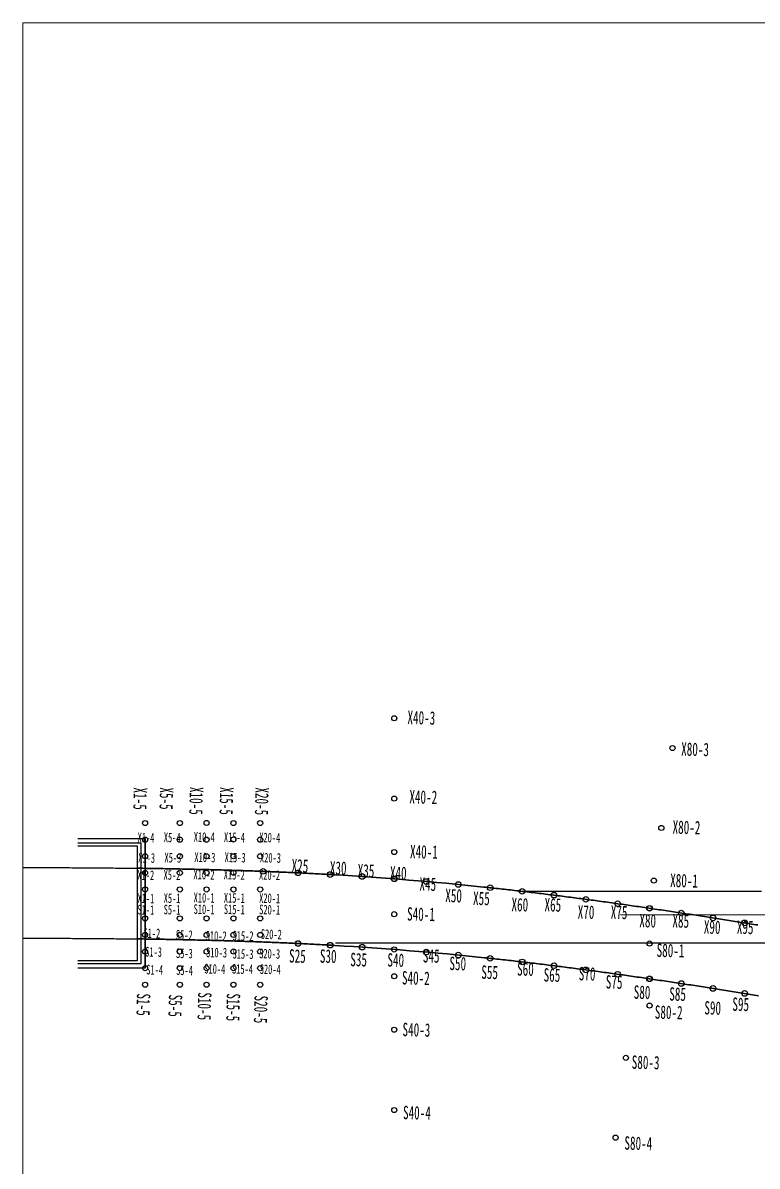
# Model space of a CAD drawing. Header units: inches. Extents: x 0 to 606, y 0 to 141.
# Drawn here: x 0 to 54.9, y 55.2 to 140.6 of the extents above; entities that cross this region are included whole.
import ezdxf
from ezdxf.enums import TextEntityAlignment as Align

# ---------------------------------------------------------------- set-up
doc = ezdxf.new("R2010")
doc.units = ezdxf.units.IN
doc.header["$MEASUREMENT"] = 0
doc.linetypes.add('CENTER2', pattern=[1.125, 0.75, -0.125, 0.125, -0.125])
doc.linetypes.add('CONTINOUS', pattern=[0])
doc.layers.add('地表沉降（上行线）', color=7, linetype='CENTER2')
doc.layers.add('地表沉降（下行线）', color=7, linetype='CENTER2')
doc.styles.add('宋体', font='', dxfattribs={"width": 0.72, "height": 1})
doc.styles.get('宋体').set_extended_font_data('SimSun')

msp = doc.modelspace()

# ---------------------------------------------------------------- linework, layer by layer
at = {"lineweight": 9, "ltscale": 0.5}
for p, q in [((605.692, 140.648), (0, 140.648)), ((0, 140.648), (0, 0))]:
    msp.add_line(p, q, dxfattribs=at)
at = {"linetype": 'ByBlock', "ltscale": 5000}
for p, q in [((4.104, 79.699), (9.131, 79.699)), ((4.104, 79.376), (8.808, 79.376)), ((8.808, 79.376), (8.808, 78.192)), ((8.808, 79.376), (8.808, 70.344)), ((8.808, 70.344), (4.104, 70.344))]:
    msp.add_line(p, q, dxfattribs=at)
for p, q in [((9.131, 79.699), (9.131, 78.192)), ((9.131, 79.699), (9.131, 70.021)), ((9.131, 79.621), (9.131, 78.126)), ((9.131, 79.621), (9.131, 70.021)), ((8.566, 79.134), (4.104, 79.134)), ((8.566, 70.586), (8.566, 79.134)), ((8.566, 78.063), (8.566, 79.134)), ((4.104, 70.586), (8.566, 70.586)), ((9.131, 70.021), (4.104, 70.021))]:
    msp.add_line(p, q)
at = {"ltscale": 0.5}
for q in [(9.131, 79.699), (9.131, 79.621)]:
    msp.add_line((9.131, 70.021), q, dxfattribs=at)
at = {"color": 150, "linetype": 'CONTINOUS'}
for p, q in [((0, 77.54), (0.071, 77.54)), ((0.071, 77.54), (0.227, 77.54)), ((0.227, 77.54), (0.383, 77.539)), ((0.383, 77.539), (0.538, 77.539)), ((0.538, 77.539), (0.694, 77.539)), ((0.694, 77.539), (0.849, 77.538)), ((0.849, 77.538), (1.005, 77.538)), ((1.005, 77.538), (1.16, 77.537)), ((1.16, 77.537), (1.316, 77.537)), ((1.316, 77.537), (1.471, 77.537)), ((1.471, 77.537), (1.627, 77.536)), ((1.627, 77.536), (1.783, 77.536)), ((1.783, 77.536), (1.938, 77.535)), ((1.938, 77.535), (2.094, 77.535)), ((2.094, 77.535), (2.249, 77.534)), ((2.249, 77.534), (2.405, 77.533)), ((2.405, 77.533), (2.56, 77.533)), ((2.56, 77.533), (2.716, 77.532)), ((2.716, 77.532), (2.871, 77.532)), ((2.871, 77.532), (3.027, 77.531)), ((3.027, 77.531), (3.183, 77.53)), ((3.183, 77.53), (3.338, 77.529)), ((3.338, 77.529), (3.494, 77.529)), ((3.494, 77.529), (3.649, 77.528)), ((3.649, 77.528), (3.805, 77.527)), ((3.805, 77.527), (3.96, 77.526)), ((3.96, 77.526), (4.116, 77.525)), ((4.116, 77.525), (4.271, 77.524)), ((4.271, 77.524), (4.427, 77.523)), ((4.427, 77.523), (4.582, 77.522)), ((4.582, 77.522), (4.738, 77.521)), ((4.738, 77.521), (4.894, 77.52)), ((4.894, 77.52), (5.049, 77.519)), ((5.049, 77.519), (5.205, 77.518)), ((5.205, 77.518), (5.36, 77.517)), ((5.36, 77.517), (5.516, 77.516)), ((5.516, 77.516), (5.671, 77.514)), ((5.671, 77.514), (5.827, 77.513)), ((5.827, 77.513), (5.982, 77.512)), ((5.982, 77.512), (6.138, 77.511)), ((6.138, 77.511), (6.294, 77.509)), ((6.294, 77.509), (6.449, 77.508)), ((6.449, 77.508), (6.605, 77.506)), ((6.605, 77.506), (6.76, 77.505)), ((6.76, 77.505), (6.916, 77.503)), ((6.916, 77.503), (7.071, 77.502)), ((7.071, 77.502), (7.227, 77.5)), ((7.227, 77.5), (7.382, 77.498)), ((7.382, 77.498), (7.538, 77.497)), ((7.538, 77.497), (7.693, 77.495)), ((7.693, 77.495), (7.849, 77.493)), ((7.849, 77.493), (8.005, 77.491)), ((8.005, 77.491), (8.16, 77.489)), ((8.16, 77.489), (8.316, 77.487)), ((8.316, 77.487), (8.471, 77.485)), ((8.471, 77.485), (8.571, 77.484)), ((0, 72.26), (0.131, 72.26)), ((0.131, 72.26), (0.286, 72.26)), ((0.286, 72.26), (0.442, 72.259)), ((0.442, 72.259), (0.597, 72.259)), ((0.597, 72.259), (0.753, 72.259)), ((0.753, 72.259), (0.908, 72.258)), ((0.908, 72.258), (1.064, 72.258)), ((1.064, 72.258), (1.22, 72.257)), ((1.22, 72.257), (1.375, 72.257)), ((1.375, 72.257), (1.531, 72.257)), ((1.531, 72.257), (1.686, 72.256)), ((1.686, 72.256), (1.842, 72.256)), ((1.842, 72.256), (1.997, 72.255)), ((1.997, 72.255), (2.153, 72.255)), ((2.153, 72.255), (2.308, 72.254)), ((2.308, 72.254), (2.464, 72.253)), ((2.464, 72.253), (2.619, 72.253)), ((2.619, 72.253), (2.775, 72.252)), ((2.775, 72.252), (2.931, 72.252)), ((2.931, 72.252), (3.086, 72.251)), ((3.086, 72.251), (3.242, 72.25)), ((3.242, 72.25), (3.397, 72.249)), ((3.397, 72.249), (3.553, 72.249)), ((3.553, 72.249), (3.708, 72.248)), ((3.708, 72.248), (3.864, 72.247)), ((3.864, 72.247), (4.019, 72.246)), ((4.019, 72.246), (4.175, 72.245)), ((4.175, 72.245), (4.331, 72.244)), ((4.331, 72.244), (4.486, 72.243)), ((4.486, 72.243), (4.642, 72.242)), ((4.642, 72.242), (4.797, 72.241)), ((4.797, 72.241), (4.953, 72.24)), ((4.953, 72.24), (5.108, 72.239)), ((5.108, 72.239), (5.264, 72.238)), ((5.264, 72.238), (5.419, 72.237)), ((5.419, 72.237), (5.575, 72.236)), ((5.575, 72.236), (5.731, 72.234)), ((5.731, 72.234), (5.886, 72.233)), ((5.886, 72.233), (6.042, 72.232)), ((6.042, 72.232), (6.197, 72.231)), ((6.197, 72.231), (6.353, 72.229)), ((6.353, 72.229), (6.508, 72.228)), ((6.508, 72.228), (6.664, 72.226)), ((6.664, 72.226), (6.819, 72.225)), ((6.819, 72.225), (6.975, 72.223)), ((6.975, 72.223), (7.13, 72.222)), ((7.13, 72.222), (7.286, 72.22)), ((7.286, 72.22), (7.442, 72.218)), ((7.442, 72.218), (7.597, 72.217)), ((7.597, 72.217), (7.753, 72.215)), ((7.753, 72.215), (7.908, 72.213)), ((7.908, 72.213), (8.064, 72.211)), ((8.064, 72.211), (8.219, 72.209)), ((8.219, 72.209), (8.375, 72.207)), ((8.375, 72.207), (8.53, 72.205)), ((8.53, 72.205), (8.571, 72.205))]:
    msp.add_line(p, q, dxfattribs=at)
at = {"color": 150, "linetype": 'CONTINOUS', "lineweight": 30}
for p, q in [((8.571, 77.484), (8.627, 77.483)), ((8.627, 77.483), (8.782, 77.481)), ((8.782, 77.481), (8.938, 77.479)), ((8.938, 77.479), (9.093, 77.477)), ((9.093, 77.477), (9.249, 77.475)), ((9.249, 77.475), (9.404, 77.472)), ((9.404, 77.472), (9.56, 77.47)), ((9.56, 77.47), (9.716, 77.467)), ((9.716, 77.467), (9.871, 77.465)), ((9.871, 77.465), (10.027, 77.463)), ((10.027, 77.463), (10.182, 77.46)), ((10.182, 77.46), (10.338, 77.457)), ((10.338, 77.457), (10.493, 77.455)), ((10.493, 77.455), (10.649, 77.452)), ((10.649, 77.452), (10.804, 77.449)), ((10.804, 77.449), (10.96, 77.446)), ((10.96, 77.446), (11.115, 77.444)), ((11.115, 77.444), (11.271, 77.441)), ((11.271, 77.441), (11.426, 77.438)), ((11.426, 77.438), (11.582, 77.435)), ((11.582, 77.435), (11.737, 77.431)), ((11.737, 77.431), (11.893, 77.428)), ((11.893, 77.428), (12.048, 77.425)), ((12.048, 77.425), (12.204, 77.422)), ((12.204, 77.422), (12.359, 77.418)), ((12.359, 77.418), (12.515, 77.415)), ((12.515, 77.415), (12.671, 77.411)), ((12.671, 77.411), (12.826, 77.408)), ((12.826, 77.408), (12.982, 77.404)), ((12.982, 77.404), (13.137, 77.401)), ((13.137, 77.401), (13.293, 77.397)), ((13.293, 77.397), (13.448, 77.393)), ((13.448, 77.393), (13.604, 77.389)), ((13.604, 77.389), (13.759, 77.385)), ((13.759, 77.385), (13.915, 77.381)), ((13.915, 77.381), (14.07, 77.377)), ((14.07, 77.377), (14.226, 77.373)), ((14.226, 77.373), (14.381, 77.369)), ((14.381, 77.369), (14.537, 77.365)), ((14.537, 77.365), (14.692, 77.36)), ((14.692, 77.36), (14.848, 77.356)), ((14.848, 77.356), (15.003, 77.351)), ((15.003, 77.351), (15.159, 77.347)), ((15.159, 77.347), (15.314, 77.342)), ((15.314, 77.342), (15.47, 77.337)), ((15.47, 77.337), (15.625, 77.333)), ((15.625, 77.333), (15.78, 77.328)), ((15.78, 77.328), (15.936, 77.323)), ((15.936, 77.323), (16.091, 77.318)), ((16.091, 77.318), (16.247, 77.313)), ((16.247, 77.313), (16.402, 77.308)), ((16.402, 77.308), (16.558, 77.303)), ((16.558, 77.303), (16.713, 77.297)), ((16.713, 77.297), (16.869, 77.292)), ((16.869, 77.292), (17.024, 77.286)), ((17.024, 77.286), (17.18, 77.281)), ((17.18, 77.281), (17.335, 77.275)), ((17.335, 77.275), (17.491, 77.27)), ((17.491, 77.27), (17.646, 77.264)), ((17.646, 77.264), (17.802, 77.258)), ((17.802, 77.258), (17.957, 77.252)), ((17.957, 77.252), (18.112, 77.246)), ((18.112, 77.246), (18.268, 77.24)), ((18.268, 77.24), (18.423, 77.234)), ((18.423, 77.234), (18.579, 77.228)), ((18.579, 77.228), (18.734, 77.221)), ((18.734, 77.221), (18.89, 77.215)), ((18.89, 77.215), (19.045, 77.208)), ((19.045, 77.208), (19.2, 77.202)), ((19.2, 77.202), (19.356, 77.195)), ((19.356, 77.195), (19.511, 77.188)), ((19.511, 77.188), (19.667, 77.181)), ((19.667, 77.181), (19.822, 77.174)), ((19.822, 77.174), (19.977, 77.167)), ((19.977, 77.167), (20.133, 77.16)), ((20.133, 77.16), (20.288, 77.153)), ((20.288, 77.153), (20.444, 77.146)), ((20.444, 77.146), (20.599, 77.138)), ((20.599, 77.138), (20.754, 77.131)), ((20.754, 77.131), (20.91, 77.123)), ((20.91, 77.123), (21.065, 77.116)), ((21.065, 77.116), (21.22, 77.108)), ((21.22, 77.108), (21.376, 77.1)), ((21.376, 77.1), (21.531, 77.092)), ((21.531, 77.092), (21.686, 77.084)), ((21.686, 77.084), (21.842, 77.076)), ((21.842, 77.076), (21.997, 77.068)), ((21.997, 77.068), (22.152, 77.059)), ((22.152, 77.059), (22.308, 77.051)), ((22.308, 77.051), (22.463, 77.042)), ((22.463, 77.042), (22.618, 77.034)), ((22.618, 77.034), (22.774, 77.025)), ((22.774, 77.025), (22.929, 77.016)), ((22.929, 77.016), (23.084, 77.007)), ((23.084, 77.007), (23.24, 76.998)), ((23.24, 76.998), (23.24, 76.998)), ((34.427, 76.082), (34.582, 76.066)), ((34.582, 76.066), (34.737, 76.049)), ((34.737, 76.049), (34.891, 76.033)), ((34.891, 76.033), (35.046, 76.016)), ((35.046, 76.016), (35.201, 75.999)), ((35.201, 75.999), (35.355, 75.982)), ((35.355, 75.982), (35.51, 75.965)), ((35.51, 75.965), (35.664, 75.948)), ((35.664, 75.948), (35.819, 75.931)), ((35.819, 75.931), (35.974, 75.914)), ((35.974, 75.914), (36.128, 75.897)), ((36.128, 75.897), (36.283, 75.879)), ((36.283, 75.879), (36.437, 75.862)), ((36.437, 75.862), (36.592, 75.844)), ((36.592, 75.844), (36.746, 75.826)), ((36.746, 75.826), (36.901, 75.808)), ((36.901, 75.808), (37.056, 75.79)), ((37.056, 75.79), (37.21, 75.773)), ((37.21, 75.773), (37.365, 75.754)), ((37.365, 75.754), (37.519, 75.736)), ((37.519, 75.736), (37.674, 75.718)), ((37.674, 75.718), (37.828, 75.7)), ((37.828, 75.7), (37.982, 75.681)), ((37.982, 75.681), (38.137, 75.663)), ((38.137, 75.663), (38.291, 75.644)), ((38.291, 75.644), (38.446, 75.625)), ((38.446, 75.625), (38.6, 75.607)), ((38.6, 75.607), (38.755, 75.588)), ((38.755, 75.588), (38.909, 75.569)), ((38.909, 75.569), (39.063, 75.55)), ((39.063, 75.55), (39.218, 75.531)), ((39.218, 75.531), (39.372, 75.511)), ((39.372, 75.511), (39.526, 75.492)), ((39.526, 75.492), (39.681, 75.473)), ((39.681, 75.473), (39.835, 75.453)), ((39.835, 75.453), (39.989, 75.434)), ((39.989, 75.434), (40.144, 75.414)), ((40.144, 75.414), (40.298, 75.395)), ((40.298, 75.395), (40.452, 75.375)), ((40.452, 75.375), (40.607, 75.355)), ((40.607, 75.355), (40.761, 75.335)), ((40.761, 75.335), (40.915, 75.315)), ((40.915, 75.315), (41.069, 75.295)), ((41.069, 75.295), (41.224, 75.275)), ((41.224, 75.275), (41.378, 75.255)), ((41.378, 75.255), (41.532, 75.234)), ((41.532, 75.234), (41.686, 75.214)), ((41.686, 75.214), (41.841, 75.193)), ((41.841, 75.193), (41.995, 75.173)), ((41.995, 75.173), (42.149, 75.152)), ((42.149, 75.152), (42.303, 75.132)), ((42.303, 75.132), (42.457, 75.111)), ((42.457, 75.111), (42.611, 75.09)), ((42.611, 75.09), (42.766, 75.069)), ((42.766, 75.069), (42.92, 75.048)), ((42.92, 75.048), (43.074, 75.027)), ((43.074, 75.027), (43.228, 75.006)), ((43.228, 75.006), (43.382, 74.985)), ((43.382, 74.985), (43.536, 74.964)), ((43.536, 74.964), (43.69, 74.943)), ((43.69, 74.943), (43.844, 74.921)), ((43.844, 74.921), (43.998, 74.9)), ((43.998, 74.9), (44.153, 74.878)), ((44.153, 74.878), (44.307, 74.857)), ((44.307, 74.857), (44.461, 74.835)), ((44.461, 74.835), (44.615, 74.813)), ((44.615, 74.813), (44.769, 74.792)), ((44.769, 74.792), (44.923, 74.77)), ((44.923, 74.77), (45.077, 74.748)), ((45.077, 74.748), (45.231, 74.726)), ((45.231, 74.726), (45.385, 74.704)), ((45.385, 74.704), (45.539, 74.682)), ((45.539, 74.682), (45.693, 74.66)), ((45.693, 74.66), (45.847, 74.638)), ((45.847, 74.638), (46.001, 74.616)), ((46.001, 74.616), (46.155, 74.593)), ((46.155, 74.593), (46.308, 74.571)), ((46.308, 74.571), (46.462, 74.548)), ((46.462, 74.548), (46.616, 74.526)), ((46.616, 74.526), (46.77, 74.503)), ((46.77, 74.503), (46.924, 74.481)), ((46.924, 74.481), (47.078, 74.458)), ((47.078, 74.458), (47.232, 74.436)), ((47.232, 74.436), (47.386, 74.413)), ((47.386, 74.413), (47.54, 74.39)), ((47.54, 74.39), (47.694, 74.367)), ((47.694, 74.367), (47.847, 74.344)), ((47.847, 74.344), (48.001, 74.321)), ((48.001, 74.321), (48.155, 74.298)), ((48.155, 74.298), (48.309, 74.275)), ((48.309, 74.275), (48.463, 74.252)), ((48.463, 74.252), (48.617, 74.229)), ((48.617, 74.229), (48.77, 74.206)), ((48.77, 74.206), (48.924, 74.183)), ((48.924, 74.183), (49.078, 74.159)), ((49.078, 74.159), (49.232, 74.136)), ((49.232, 74.136), (49.386, 74.113)), ((49.386, 74.113), (49.539, 74.089)), ((49.539, 74.089), (49.693, 74.066)), ((49.693, 74.066), (49.847, 74.042)), ((49.847, 74.042), (50.001, 74.019)), ((50.001, 74.019), (50.155, 73.995)), ((50.155, 73.995), (50.308, 73.971)), ((50.308, 73.971), (50.462, 73.948)), ((50.462, 73.948), (50.616, 73.924)), ((50.616, 73.924), (50.769, 73.9)), ((50.769, 73.9), (50.923, 73.876)), ((50.923, 73.876), (51.077, 73.853)), ((51.077, 73.853), (51.231, 73.829)), ((51.231, 73.829), (51.384, 73.805)), ((51.384, 73.805), (51.538, 73.781)), ((51.538, 73.781), (51.692, 73.757)), ((51.692, 73.757), (51.845, 73.733)), ((51.845, 73.733), (51.999, 73.709)), ((51.999, 73.709), (52.153, 73.684)), ((52.153, 73.684), (52.306, 73.66)), ((52.306, 73.66), (52.46, 73.636)), ((52.46, 73.636), (52.614, 73.612)), ((52.614, 73.612), (52.767, 73.588)), ((52.767, 73.588), (52.921, 73.563)), ((52.921, 73.563), (53.075, 73.539)), ((53.075, 73.539), (53.228, 73.515)), ((53.228, 73.515), (53.382, 73.49)), ((53.382, 73.49), (53.536, 73.466)), ((53.536, 73.466), (53.689, 73.441)), ((53.689, 73.441), (53.843, 73.417)), ((53.843, 73.417), (53.996, 73.392)), ((53.996, 73.392), (54.15, 73.368)), ((54.15, 73.368), (54.304, 73.343)), ((54.304, 73.343), (54.457, 73.319)), ((54.457, 73.319), (54.611, 73.294)), ((54.611, 73.294), (54.764, 73.269)), ((54.764, 73.269), (54.918, 73.245)), ((8.686, 72.203), (8.571, 72.205)), ((8.841, 72.201), (8.686, 72.203)), ((8.997, 72.199), (8.841, 72.201)), ((9.153, 72.197), (8.997, 72.199)), ((9.308, 72.195), (9.153, 72.197)), ((9.464, 72.192), (9.308, 72.195)), ((9.619, 72.19), (9.464, 72.192)), ((9.775, 72.187), (9.619, 72.19)), ((9.93, 72.185), (9.775, 72.187)), ((10.086, 72.183), (9.93, 72.185)), ((10.241, 72.18), (10.086, 72.183)), ((10.397, 72.177), (10.241, 72.18)), ((10.552, 72.175), (10.397, 72.177)), ((10.708, 72.172), (10.552, 72.175)), ((10.863, 72.169), (10.708, 72.172)), ((11.019, 72.166), (10.863, 72.169)), ((11.175, 72.164), (11.019, 72.166)), ((11.33, 72.161), (11.175, 72.164)), ((11.486, 72.158), (11.33, 72.161)), ((11.641, 72.155), (11.486, 72.158)), ((11.797, 72.151), (11.641, 72.155)), ((11.952, 72.148), (11.797, 72.151)), ((12.108, 72.145), (11.952, 72.148)), ((12.263, 72.142), (12.108, 72.145)), ((12.419, 72.138), (12.263, 72.142)), ((12.574, 72.135), (12.419, 72.138)), ((12.73, 72.131), (12.574, 72.135)), ((12.885, 72.128), (12.73, 72.131)), ((13.041, 72.124), (12.885, 72.128)), ((13.196, 72.121), (13.041, 72.124)), ((13.352, 72.117), (13.196, 72.121)), ((13.507, 72.113), (13.352, 72.117)), ((13.663, 72.109), (13.507, 72.113)), ((13.818, 72.105), (13.663, 72.109)), ((13.974, 72.101), (13.818, 72.105)), ((14.129, 72.097), (13.974, 72.101)), ((14.285, 72.093), (14.129, 72.097)), ((14.44, 72.089), (14.285, 72.093)), ((14.596, 72.085), (14.44, 72.089)), ((14.751, 72.08), (14.596, 72.085)), ((14.907, 72.076), (14.751, 72.08)), ((15.062, 72.071), (14.907, 72.076)), ((15.218, 72.067), (15.062, 72.071)), ((15.373, 72.062), (15.218, 72.067)), ((15.529, 72.057), (15.373, 72.062)), ((15.684, 72.053), (15.529, 72.057)), ((15.84, 72.048), (15.684, 72.053)), ((15.995, 72.043), (15.84, 72.048)), ((16.151, 72.038), (15.995, 72.043)), ((16.306, 72.033), (16.151, 72.038)), ((16.462, 72.028), (16.306, 72.033)), ((16.617, 72.023), (16.462, 72.028)), ((16.773, 72.017), (16.617, 72.023)), ((16.928, 72.012), (16.773, 72.017)), ((17.083, 72.006), (16.928, 72.012)), ((17.239, 72.001), (17.083, 72.006)), ((17.394, 71.995), (17.239, 72.001)), ((17.55, 71.99), (17.394, 71.995)), ((17.705, 71.984), (17.55, 71.99)), ((17.861, 71.978), (17.705, 71.984)), ((18.016, 71.972), (17.861, 71.978)), ((18.172, 71.966), (18.016, 71.972)), ((18.327, 71.96), (18.172, 71.966)), ((18.482, 71.954), (18.327, 71.96)), ((18.638, 71.948), (18.482, 71.954)), ((18.793, 71.941), (18.638, 71.948)), ((18.949, 71.935), (18.793, 71.941)), ((19.104, 71.928), (18.949, 71.935)), ((19.26, 71.922), (19.104, 71.928)), ((19.415, 71.915), (19.26, 71.922)), ((19.57, 71.908), (19.415, 71.915)), ((19.726, 71.901), (19.57, 71.908)), ((19.881, 71.894), (19.726, 71.901)), ((20.037, 71.887), (19.881, 71.894)), ((20.192, 71.88), (20.037, 71.887)), ((20.347, 71.873), (20.192, 71.88)), ((20.503, 71.866), (20.347, 71.873)), ((20.658, 71.858), (20.503, 71.866)), ((20.814, 71.851), (20.658, 71.858)), ((20.969, 71.843), (20.814, 71.851)), ((21.124, 71.836), (20.969, 71.843)), ((21.28, 71.828), (21.124, 71.836)), ((21.435, 71.82), (21.28, 71.828)), ((21.59, 71.812), (21.435, 71.82)), ((21.746, 71.804), (21.59, 71.812)), ((21.901, 71.796), (21.746, 71.804)), ((22.056, 71.788), (21.901, 71.796)), ((22.212, 71.779), (22.056, 71.788)), ((22.367, 71.771), (22.212, 71.779)), ((22.522, 71.762), (22.367, 71.771)), ((22.678, 71.754), (22.522, 71.762)), ((22.833, 71.745), (22.678, 71.754)), ((22.988, 71.736), (22.833, 71.745)), ((23.144, 71.727), (22.988, 71.736)), ((23.299, 71.718), (23.144, 71.727)), ((23.299, 71.718), (23.299, 71.718)), ((34.641, 70.786), (34.486, 70.802)), ((34.796, 70.769), (34.641, 70.786)), ((34.95, 70.753), (34.796, 70.769)), ((35.105, 70.736), (34.95, 70.753)), ((35.26, 70.719), (35.105, 70.736)), ((35.414, 70.702), (35.26, 70.719)), ((35.569, 70.685), (35.414, 70.702)), ((35.724, 70.668), (35.569, 70.685)), ((35.878, 70.651), (35.724, 70.668)), ((36.033, 70.634), (35.878, 70.651)), ((36.187, 70.617), (36.033, 70.634)), ((36.342, 70.599), (36.187, 70.617)), ((36.497, 70.582), (36.342, 70.599)), ((36.651, 70.564), (36.497, 70.582)), ((36.806, 70.546), (36.651, 70.564)), ((36.96, 70.528), (36.806, 70.546)), ((37.115, 70.51), (36.96, 70.528)), ((37.269, 70.493), (37.115, 70.51)), ((37.424, 70.474), (37.269, 70.493)), ((37.578, 70.456), (37.424, 70.474)), ((37.733, 70.438), (37.578, 70.456)), ((37.887, 70.42), (37.733, 70.438)), ((38.042, 70.401), (37.887, 70.42)), ((38.196, 70.383), (38.042, 70.401)), ((38.351, 70.364), (38.196, 70.383)), ((38.505, 70.345), (38.351, 70.364)), ((38.659, 70.327), (38.505, 70.345)), ((38.814, 70.308), (38.659, 70.327)), ((38.968, 70.289), (38.814, 70.308)), ((39.123, 70.27), (38.968, 70.289)), ((39.277, 70.251), (39.123, 70.27)), ((39.431, 70.231), (39.277, 70.251)), ((39.586, 70.212), (39.431, 70.231)), ((39.74, 70.193), (39.586, 70.212)), ((39.894, 70.173), (39.74, 70.193)), ((40.049, 70.154), (39.894, 70.173)), ((40.203, 70.134), (40.049, 70.154)), ((40.357, 70.115), (40.203, 70.134)), ((40.512, 70.095), (40.357, 70.115)), ((40.666, 70.075), (40.512, 70.095)), ((40.82, 70.055), (40.666, 70.075)), ((40.974, 70.035), (40.82, 70.055)), ((41.129, 70.015), (40.974, 70.035)), ((41.283, 69.995), (41.129, 70.015)), ((41.437, 69.975), (41.283, 69.995)), ((41.591, 69.954), (41.437, 69.975)), ((41.746, 69.934), (41.591, 69.954)), ((41.9, 69.913), (41.746, 69.934)), ((42.054, 69.893), (41.9, 69.913)), ((42.208, 69.872), (42.054, 69.893)), ((42.362, 69.852), (42.208, 69.872)), ((42.517, 69.831), (42.362, 69.852)), ((42.671, 69.81), (42.517, 69.831)), ((42.825, 69.789), (42.671, 69.81)), ((42.979, 69.768), (42.825, 69.789)), ((43.133, 69.747), (42.979, 69.768)), ((43.287, 69.726), (43.133, 69.747)), ((43.441, 69.705), (43.287, 69.726)), ((43.595, 69.684), (43.441, 69.705)), ((43.75, 69.663), (43.595, 69.684)), ((43.904, 69.641), (43.75, 69.663)), ((44.058, 69.62), (43.904, 69.641)), ((44.212, 69.598), (44.058, 69.62)), ((44.366, 69.577), (44.212, 69.598)), ((44.52, 69.555), (44.366, 69.577)), ((44.674, 69.533), (44.52, 69.555)), ((44.828, 69.512), (44.674, 69.533)), ((44.982, 69.49), (44.828, 69.512)), ((45.136, 69.468), (44.982, 69.49)), ((45.29, 69.446), (45.136, 69.468)), ((45.444, 69.424), (45.29, 69.446)), ((45.598, 69.402), (45.444, 69.424)), ((45.752, 69.38), (45.598, 69.402)), ((45.906, 69.358), (45.752, 69.38)), ((46.06, 69.336), (45.906, 69.358)), ((46.214, 69.313), (46.06, 69.336)), ((46.368, 69.291), (46.214, 69.313)), ((46.522, 69.268), (46.368, 69.291)), ((46.676, 69.246), (46.522, 69.268)), ((46.829, 69.223), (46.676, 69.246)), ((46.983, 69.201), (46.829, 69.223)), ((47.137, 69.178), (46.983, 69.201)), ((47.291, 69.156), (47.137, 69.178)), ((47.445, 69.133), (47.291, 69.156)), ((47.599, 69.11), (47.445, 69.133)), ((47.753, 69.087), (47.599, 69.11)), ((47.907, 69.064), (47.753, 69.087)), ((48.061, 69.041), (47.907, 69.064)), ((48.214, 69.018), (48.061, 69.041)), ((48.368, 68.995), (48.214, 69.018)), ((48.522, 68.972), (48.368, 68.995)), ((48.676, 68.949), (48.522, 68.972)), ((48.83, 68.926), (48.676, 68.949)), ((48.983, 68.903), (48.83, 68.926)), ((49.137, 68.879), (48.983, 68.903)), ((49.291, 68.856), (49.137, 68.879)), ((49.445, 68.833), (49.291, 68.856)), ((49.599, 68.809), (49.445, 68.833)), ((49.752, 68.786), (49.599, 68.809)), ((49.906, 68.762), (49.752, 68.786)), ((50.06, 68.739), (49.906, 68.762)), ((50.214, 68.715), (50.06, 68.739)), ((50.367, 68.691), (50.214, 68.715)), ((50.521, 68.668), (50.367, 68.691)), ((50.675, 68.644), (50.521, 68.668)), ((50.829, 68.62), (50.675, 68.644)), ((50.982, 68.596), (50.829, 68.62)), ((51.136, 68.573), (50.982, 68.596)), ((51.29, 68.549), (51.136, 68.573)), ((51.444, 68.525), (51.29, 68.549)), ((51.597, 68.501), (51.444, 68.525)), ((51.751, 68.477), (51.597, 68.501)), ((51.905, 68.453), (51.751, 68.477)), ((52.058, 68.429), (51.905, 68.453)), ((52.212, 68.404), (52.058, 68.429)), ((52.366, 68.38), (52.212, 68.404)), ((52.519, 68.356), (52.366, 68.38)), ((52.673, 68.332), (52.519, 68.356)), ((52.827, 68.308), (52.673, 68.332)), ((52.98, 68.283), (52.827, 68.308)), ((53.134, 68.259), (52.98, 68.283)), ((53.288, 68.235), (53.134, 68.259)), ((53.441, 68.21), (53.288, 68.235)), ((53.595, 68.186), (53.441, 68.21)), ((53.748, 68.161), (53.595, 68.186)), ((53.902, 68.137), (53.748, 68.161)), ((54.056, 68.112), (53.902, 68.137)), ((54.209, 68.088), (54.056, 68.112)), ((54.363, 68.063), (54.209, 68.088)), ((54.516, 68.039), (54.363, 68.063)), ((54.67, 68.014), (54.516, 68.039)), ((54.824, 67.989), (54.67, 68.014)), ((54.977, 67.965), (54.824, 67.989))]:
    msp.add_line(p, q, dxfattribs=at)
at = {"color": 4, "extrusion": (1.25251e-05, -1.70425e-08, 1)}
msp.add_line((37.074, 75.771, 0), (55.197, 75.778, -0.001), dxfattribs=at)
at = {"extrusion": (1.25251e-05, -1.70425e-08, 1)}
msp.add_line((44.665, 74.035, -0.001), (56.732, 74.007, -0.001), dxfattribs=at)
at = {"color": 253}
for p, q in [((37.443, 71.893), (23.356, 71.9)), ((51.358, 71.881), (37.443, 71.893)), ((58.641, 71.898), (51.358, 71.881))]:
    msp.add_line(p, q, dxfattribs=at)
at = {"ltscale": 0.5}
for centre, radius in [((27.751, 88.692), 0.191), ((48.543, 86.462), 0.191), ((27.751, 82.692), 0.191), ((9.131, 80.861), 0.191), ((11.731, 80.861), 0.191), ((13.726, 80.873), 0.191), ((15.731, 80.861), 0.191), ((17.731, 80.861), 0.191), ((47.707, 80.499), 0.191), ((9.131, 79.621), 0.191), ((11.731, 79.621), 0.191), ((13.726, 79.621), 0.191), ((15.731, 79.637), 0.191), ((17.731, 79.621), 0.191), ((27.751, 78.692), 0.191), ((9.131, 78.381), 0.191), ((11.731, 78.381), 0.191), ((13.731, 78.381), 0.191), ((15.731, 78.381), 0.191), ((17.731, 78.381), 0.191), ((9.131, 77.141), 0.191), ((11.731, 77.141), 0.191), ((13.731, 77.141), 0.191), ((15.731, 77.141), 0.191), ((17.959, 77.252), 0.208), ((20.565, 77.14), 0.208), ((22.962, 77.014), 0.208), ((25.357, 76.865), 0.208), ((27.751, 76.692), 0.208), ((27.751, 76.692), 0.191), ((27.751, 76.692), 0.191), ((9.131, 75.901), 0.191), ((11.731, 75.901), 0.191), ((13.731, 75.901), 0.191), ((15.731, 75.901), 0.191), ((17.731, 75.901), 0.191), ((30.143, 76.495), 0.208), ((32.533, 76.274), 0.208), ((34.92, 76.029), 0.208), ((47.149, 76.561), 0.191), ((37.305, 75.761), 0.208), ((39.688, 75.472), 0.208), ((42.068, 75.163), 0.208), ((44.446, 74.837), 0.208), ((46.821, 74.496), 0.208), ((46.829, 74.499), 0.191), ((49.195, 74.142), 0.208), ((9.131, 73.741), 0.191), ((11.731, 73.741), 0.191), ((13.731, 73.741), 0.191), ((15.731, 73.741), 0.191), ((17.731, 73.741), 0.191), ((27.751, 74.052), 0.191), ((51.567, 73.776), 0.208), ((53.937, 73.402), 0.208), ((9.131, 72.501), 0.191), ((11.731, 72.501), 0.191), ((13.731, 72.501), 0.191), ((15.734, 72.501), 0.191), ((17.731, 72.501), 0.191), ((20.565, 71.863), 0.208), ((22.962, 71.738), 0.208), ((25.357, 71.589), 0.208), ((46.829, 71.859), 0.191), ((9.131, 71.261), 0.191), ((11.731, 71.261), 0.191), ((13.731, 71.261), 0.191), ((15.731, 71.261), 0.191), ((17.731, 71.261), 0.191), ((27.751, 71.417), 0.191), ((30.143, 71.22), 0.208), ((32.533, 71), 0.208), ((34.921, 70.756), 0.208), ((9.131, 70.021), 0.191), ((11.731, 70.021), 0.191), ((13.731, 70.021), 0.191), ((15.731, 70.021), 0.191), ((17.731, 70.021), 0.191), ((37.306, 70.488), 0.208), ((39.688, 70.199), 0.208), ((42.068, 69.891), 0.208), ((27.751, 69.417), 0.191), ((44.446, 69.565), 0.208), ((46.822, 69.225), 0.208), ((46.829, 69.223), 0.191), ((9.131, 68.781), 0.191), ((11.731, 68.781), 0.191), ((13.731, 68.781), 0.191), ((15.731, 68.781), 0.191), ((17.731, 68.781), 0.191), ((49.196, 68.871), 0.208), ((51.568, 68.505), 0.208), ((53.938, 68.131), 0.208), ((46.829, 67.223), 0.191), ((27.751, 65.417), 0.191), ((45.062, 63.321), 0.191), ((27.751, 59.417), 0.191), ((44.29, 57.354), 0.191)]:
    msp.add_circle(centre, radius, dxfattribs=at)
at = {"color": 150, "linetype": 'CONTINOUS', "lineweight": 30}
for centre in [(9.248, -162.594), (9.307, -167.874)]:
    msp.add_arc(centre, 240, 83.97773, 86.65775, dxfattribs=at)

# ---------------------------------------------------------------- texts
at = {"layer": '地表沉降（上行线）', "color": 7, "linetype": 'Continuous', "style": '宋体', "width": 0.61}
for s, height, rotation, p in [('S1-1', 0.72, 358.66959, (8.565, 74.395)), ('S5-1', 0.72, 358.66959, (10.524, 74.406)), ('S10-1', 0.72, 358.66959, (12.76, 74.438)), ('S15-1', 0.72, 358.66959, (15.018, 74.427)), ('S20-1', 0.72, 358.66959, (17.658, 74.406)), ('S40-1', 1, 358.66959, (28.712, 74.077)), ('S1-2', 0.72, 358.66959, (9.011, 72.644)), ('S5-2', 0.72, 358.66959, (11.431, 72.515)), ('S10-2', 0.72, 358.66959, (13.659, 72.445)), ('S15-2', 0.72, 358.66959, (15.668, 72.451)), ('S20-2', 0.72, 358.66959, (17.781, 72.574)), ('S80-1', 1, 358.66959, (47.359, 71.363)), ('S1-3', 0.72, 358.66959, (9.139, 71.252)), ('S5-3', 0.72, 358.66959, (11.442, 71.139)), ('S10-3', 0.72, 358.66959, (13.69, 71.208)), ('S15-3', 0.72, 358.66959, (15.668, 71.099)), ('S20-3', 0.72, 358.66959, (17.658, 71.119)), ('S25', 1, 358.66959, (19.894, 70.938)), ('S30', 1, 358.66959, (22.196, 70.93)), ('S35', 1, 358.66959, (24.469, 70.67)), ('S40', 1, 358.66959, (27.242, 70.639)), ('S45', 1, 358.66959, (29.893, 70.95)), ('S1-4', 0.72, 358.66959, (9.221, 69.913)), ('S5-4', 0.72, 358.66959, (11.454, 69.878)), ('S10-4', 0.72, 358.66959, (13.557, 69.984)), ('S15-4', 0.72, 358.66959, (15.627, 69.973)), ('S20-4', 0.72, 358.66959, (17.699, 69.952)), ('S50', 1, 358.66959, (31.876, 70.382)), ('S55', 1, 358.66959, (34.256, 69.727)), ('S60', 1, 358.66959, (36.932, 69.967)), ('S70', 1, 358.66959, (41.54, 69.615)), ('S40-2', 1, 358.66959, (28.329, 69.309)), ('S65', 1, 358.66959, (38.914, 69.521)), ('S75', 1, 358.66959, (43.56, 68.997)), ('S80', 1, 358.66959, (45.647, 68.237)), ('S85', 1, 358.66959, (48.304, 68.096)), ('S1-5', 1, 268.66959, (9.028, 68.127)), ('S5-5', 1, 268.66959, (11.411, 68.042)), ('S10-5', 1, 268.66959, (13.601, 68.212)), ('S15-5', 1, 268.66959, (15.743, 68.132)), ('S20-5', 1, 268.66959, (17.808, 67.973)), ('S90', 1, 358.66959, (50.925, 67.063)), ('S95', 1, 358.66959, (53.017, 67.335)), ('S80-2', 1, 358.66959, (47.222, 66.749)), ('S40-3', 1, 358.66959, (28.37, 65.443)), ('S80-3', 1, 358.66959, (45.499, 63.003)), ('S40-4', 1, 358.66959, (28.41, 59.24)), ('S80-4', 1, 358.66959, (44.952, 56.962))]:
    msp.add_text(s, height=height, rotation=rotation, dxfattribs=at).set_placement(p, align=Align.MIDDLE_LEFT)
at = {"layer": '地表沉降（下行线）', "color": 7, "linetype": 'Continuous', "style": '宋体', "width": 0.61}
for s, height, rotation, p in [('X40-3', 1, 358.66959, (28.739, 88.756)), ('X80-3', 1, 358.66959, (49.192, 86.399)), ('X1-5', 1, 268.66959, (8.791, 83.514)), ('X5-5', 1, 268.66959, (10.75, 83.524)), ('X10-5', 1, 268.66959, (12.986, 83.556)), ('X15-5', 1, 268.66959, (15.244, 83.546)), ('X20-5', 1, 268.66959, (17.884, 83.524)), ('X40-2', 1, 358.66959, (28.884, 82.83)), ('X80-2', 1, 358.66959, (48.551, 80.566)), ('X1-4', 0.72, 358.66959, (8.574, 79.787)), ('X5-4', 0.72, 358.66959, (10.533, 79.798)), ('X10-4', 0.72, 358.66959, (12.769, 79.829)), ('X15-4', 0.72, 358.66959, (15.026, 79.819)), ('X20-4', 0.72, 358.66959, (17.667, 79.798)), ('X1-3', 0.72, 358.66959, (8.624, 78.278)), ('X5-3', 0.72, 358.66959, (10.583, 78.288)), ('X10-3', 0.72, 358.66959, (12.819, 78.32)), ('X15-3', 0.72, 358.66959, (15.077, 78.31)), ('X20-3', 0.72, 358.66959, (17.717, 78.288)), ('X40-1', 1, 358.66959, (28.932, 78.735)), ('X25', 1, 358.66959, (20.083, 77.674)), ('X30', 1, 358.66959, (22.941, 77.516)), ('X35', 1, 358.66959, (25.017, 77.309)), ('X1-2', 0.72, 358.66959, (8.557, 76.986)), ('X5-2', 0.72, 358.66959, (10.516, 76.997)), ('X10-2', 0.72, 358.66959, (12.752, 77.029)), ('X15-2', 0.72, 358.66959, (15.01, 77.018)), ('X20-2', 0.72, 358.66959, (17.65, 76.997)), ('X40', 1, 358.66959, (27.429, 77.134)), ('X80-1', 1, 358.66959, (48.37, 76.586)), ('X45', 1, 358.66959, (29.637, 76.316)), ('X1-1', 0.72, 358.66959, (8.565, 75.252)), ('X5-1', 0.72, 358.66959, (10.524, 75.263)), ('X10-1', 0.72, 358.66959, (12.76, 75.295)), ('X15-1', 0.72, 358.66959, (15.018, 75.284)), ('X20-1', 0.72, 358.66959, (17.658, 75.263)), ('X50', 1, 358.66959, (31.565, 75.455)), ('X55', 1, 358.66959, (33.641, 75.247)), ('X60', 1, 358.66959, (36.513, 74.779)), ('X65', 1, 358.66959, (38.981, 74.764)), ('X70', 1, 358.66959, (41.461, 74.226)), ('X75', 1, 358.66959, (43.929, 74.211)), ('X80', 1, 358.66959, (46.07, 73.58)), ('X85', 1, 358.66959, (48.538, 73.565)), ('X90', 1, 358.66959, (50.884, 73.102)), ('X95', 1, 358.66959, (53.352, 73.087))]:
    msp.add_text(s, height=height, rotation=rotation, dxfattribs=at).set_placement(p, align=Align.MIDDLE_LEFT)

doc.saveas('drawing.dxf')
